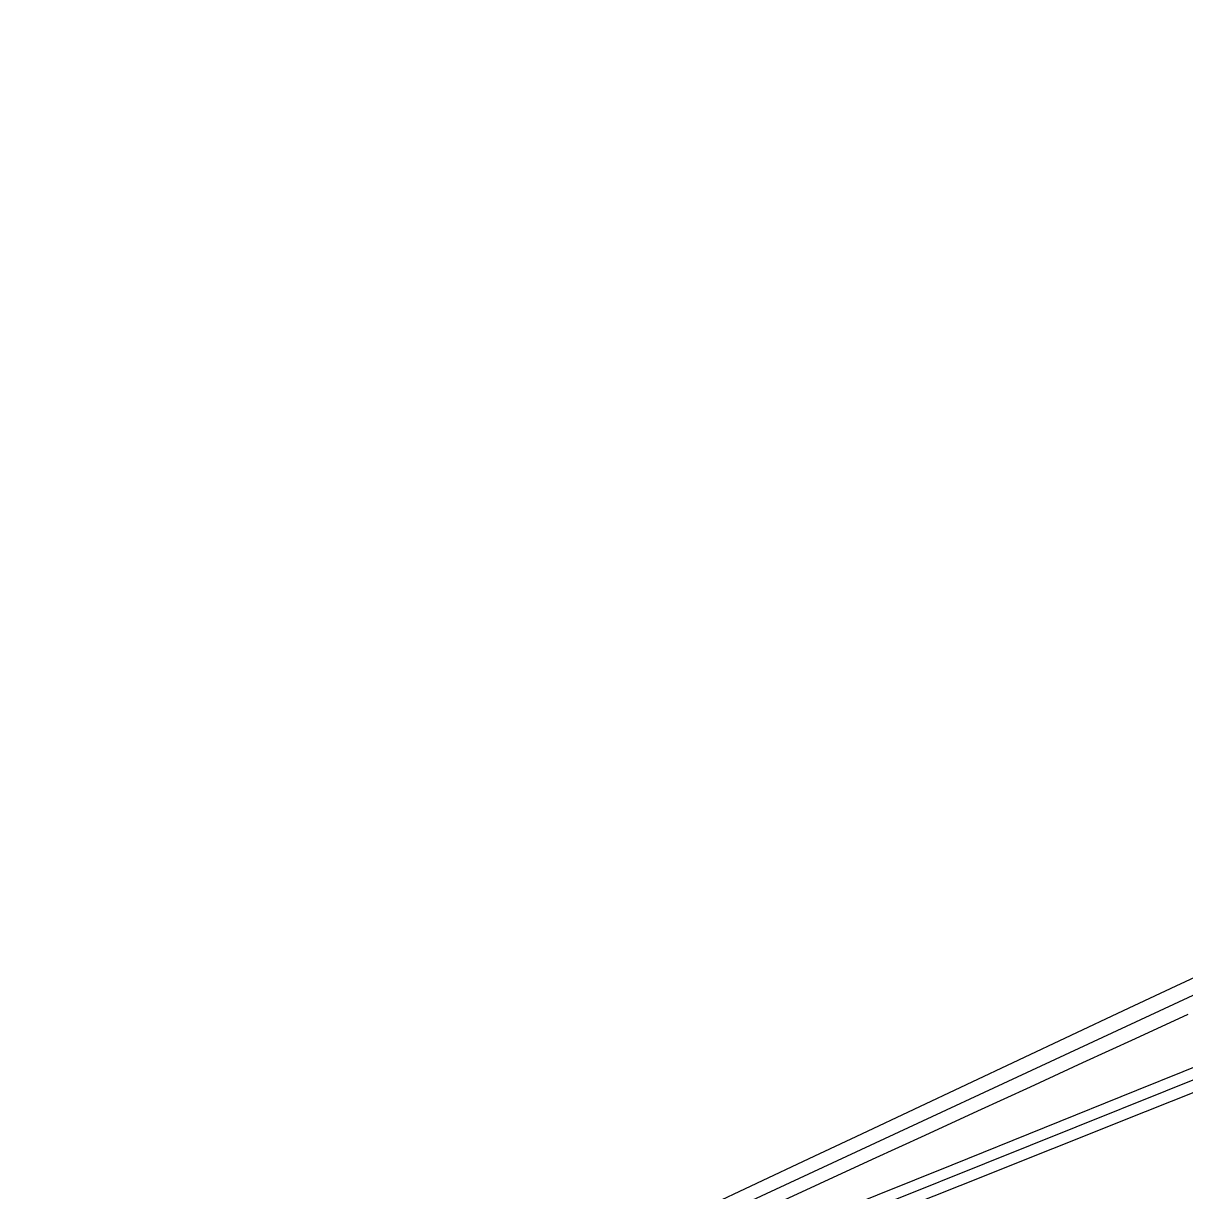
# Model space of a CAD drawing. Header units: millimetres. Extents: x -1037 to 1592, y -235 to 734.
# Drawn here: x 296.6 to 620.3, y 402.5 to 727.9 of the extents above; entities that cross this region are included whole.
import ezdxf

# ---------------------------------------------------------------- set-up
doc = ezdxf.new("R2010")
doc.units = ezdxf.units.MM
doc.layers.add('main_beam', color=255, linetype='Continuous')
doc.layers.add('main_beam_width', color=255, linetype='Continuous')

msp = doc.modelspace()

# ---------------------------------------------------------------- linework, layer by layer
at = {"layer": 'main_beam'}
for p, q in [((297.59, 306.19), (1204.31, 727.93)), ((298.51, 303.82), (1226.81, 675.67))]:
    msp.add_line(p, q, dxfattribs=at)
at = {"layer": 'main_beam_width'}
for points in [[(297.61, 306.14), (349.14, 326.9), (400.67, 347.67), (452.19, 368.45), (503.72, 389.22), (555.24, 409.99), (606.76, 430.77), (658.29, 451.54), (709.81, 472.32), (761.33, 493.09), (812.86, 513.87), (864.38, 534.65), (915.9, 555.43), (967.42, 576.21), (1018.94, 596.98), (1070.47, 617.76), (1121.99, 638.54), (1173.51, 659.32), (1225.03, 680.1)], [(299.41, 301.51), (351.03, 322.06), (402.65, 342.6), (454.27, 363.15), (505.89, 383.69), (557.51, 404.23), (609.13, 424.78), (660.75, 445.32), (712.37, 465.86), (763.99, 486.4), (815.61, 506.94), (867.23, 527.48), (918.85, 548.01), (970.47, 568.55), (1022.09, 589.09), (1073.72, 609.63), (1125.34, 630.16), (1176.96, 650.7), (1228.58, 671.24)], [(296.6, 308.76), (311.19, 315.62), (325.78, 322.49), (340.38, 329.35), (354.97, 336.21), (369.56, 343.08), (384.15, 349.94), (398.75, 356.8), (413.34, 363.67), (427.93, 370.53), (442.52, 377.4), (457.12, 384.26), (471.71, 391.13), (486.3, 397.99), (500.89, 404.85), (515.49, 411.72), (530.08, 418.58), (544.67, 425.45), (559.26, 432.31), (573.86, 439.18), (588.45, 446.04), (603.04, 452.91), (617.63, 459.77), (632.22, 466.63)], [(298.59, 303.63), (313.24, 310.37), (327.9, 317.11), (342.56, 323.85), (357.21, 330.59), (371.87, 337.34), (386.52, 344.08), (401.18, 350.82), (415.84, 357.56), (430.49, 364.3), (445.15, 371.04), (459.81, 377.78), (474.46, 384.52), (489.12, 391.26), (503.78, 398), (518.43, 404.74), (533.09, 411.48), (547.75, 418.22), (562.4, 424.96), (577.06, 431.7), (591.72, 438.44), (606.37, 445.18), (621.03, 451.92)]]:
    msp.add_lwpolyline(points, dxfattribs=at)

doc.saveas('drawing.dxf')
